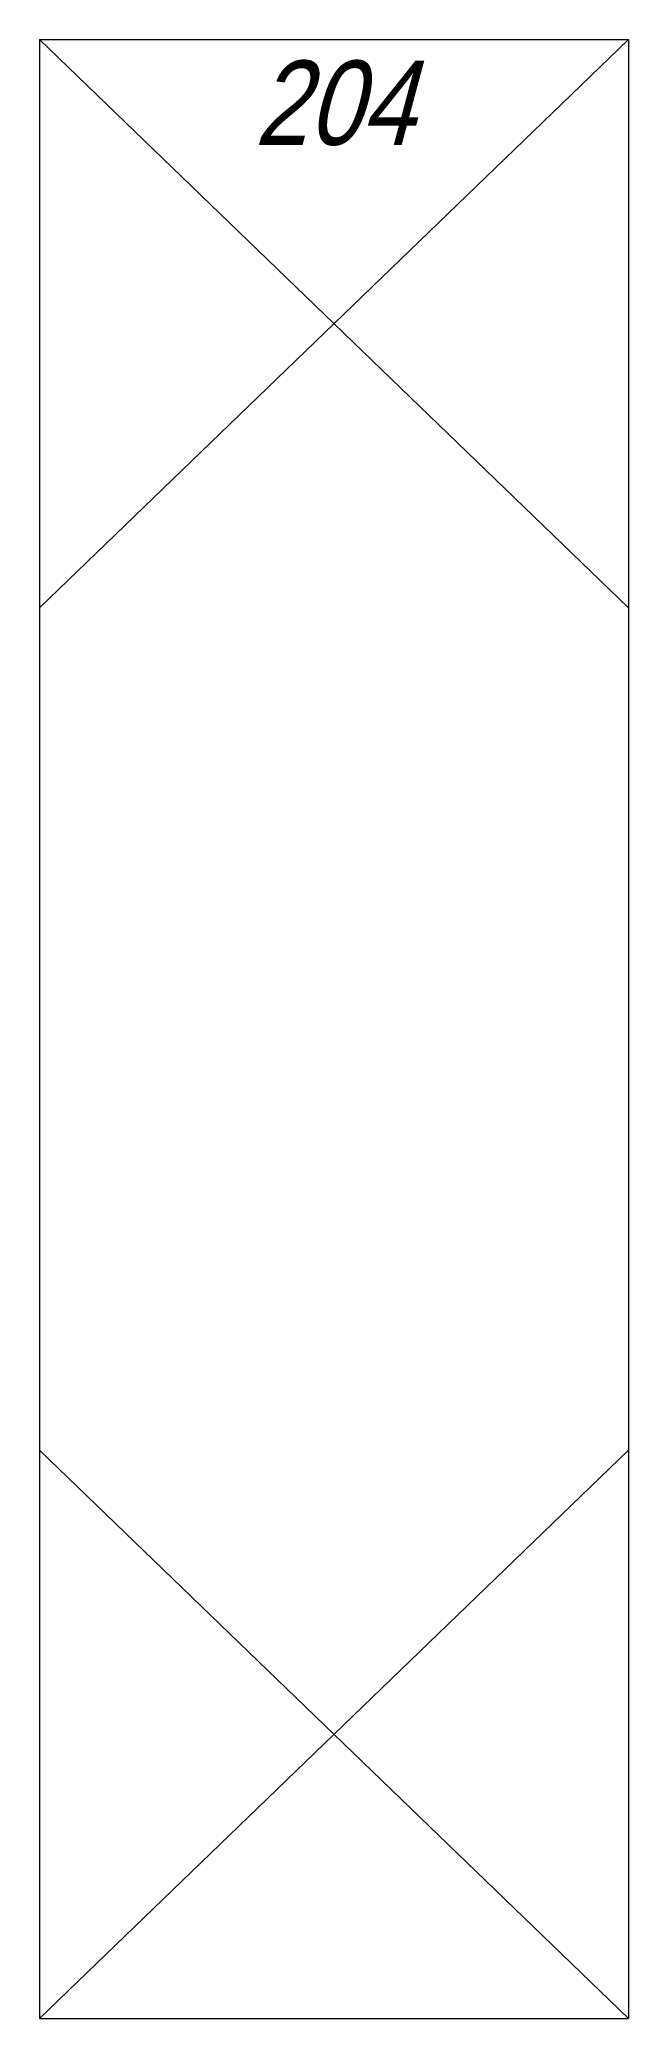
# Model space of a CAD drawing. Header units: millimetres. Extents: x 0 to 14, y -23.5 to 23.5.
import ezdxf
from ezdxf.enums import TextEntityAlignment as Align

# ---------------------------------------------------------------- set-up
doc = ezdxf.new("R2010")
doc.units = ezdxf.units.MM
doc.header["$LTSCALE"] = 0.5
doc.layers.get('0').update_dxf_attribs({"color": 9, "lineweight": 15})
doc.layers.add('Namebox', color=9, linetype='Continuous', lineweight=20)
doc.styles.add('Longhand', font='vnfont.shx', dxfattribs={"width": 0.85, "oblique": 15})

msp = doc.modelspace()

# ---------------------------------------------------------------- linework, layer by layer
at = {"ltscale": 0.5}
for p, q in [((0, 23.5), (0, -23.5)), ((0, 23.5), (14, 23.5)), ((0, 23.5), (14, 10)), ((14, 23.5), (0, 10)), ((14, 23.5), (14, -23.5)), ((0, -10), (14, -23.5)), ((0, -23.5), (14, -10)), ((0, -23.5), (14, -23.5))]:
    msp.add_line(p, q, dxfattribs=at)

# ---------------------------------------------------------------- texts
at = {"layer": 'Namebox', "color": 4, "style": 'Longhand', "oblique": 15, "width": 0.85}
msp.add_text('204', height=2, dxfattribs=at).set_placement((7, 23), align=Align.TOP_CENTER)

doc.saveas('drawing.dxf')
